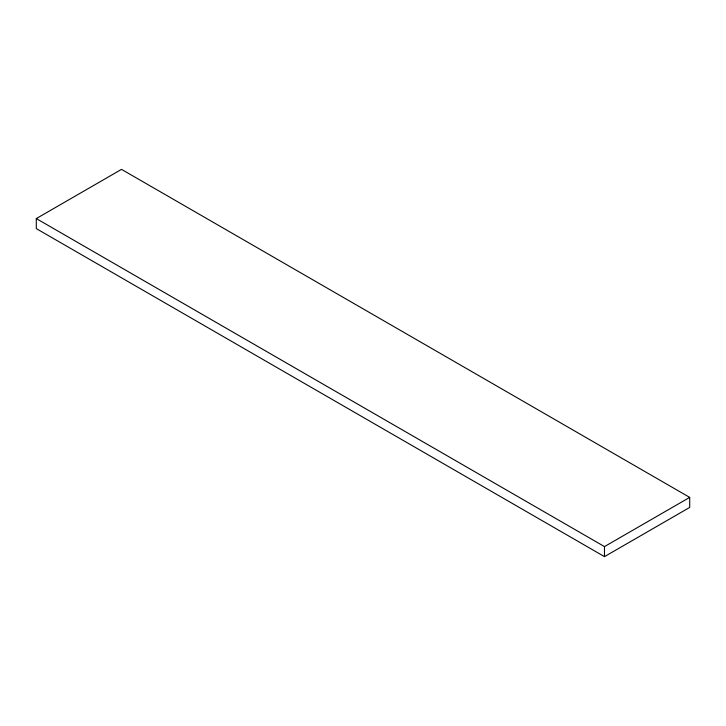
<?xml version="1.0" encoding="UTF-8"?>
<svg xmlns="http://www.w3.org/2000/svg" width="726" height="726" viewBox="0 0 726 726"><rect width="100%" height="100%" fill="white"/><g stroke="black" fill="none" stroke-linecap="round" stroke-linejoin="round"><path stroke-width="1.09" d="M36.3 218.571L121.523 169.367L689.7 497.392L689.7 507.429L604.477 556.633L36.3 228.608L36.3 218.571L604.477 546.596L689.7 497.392M604.477 546.596L604.477 556.633"/></g></svg>
